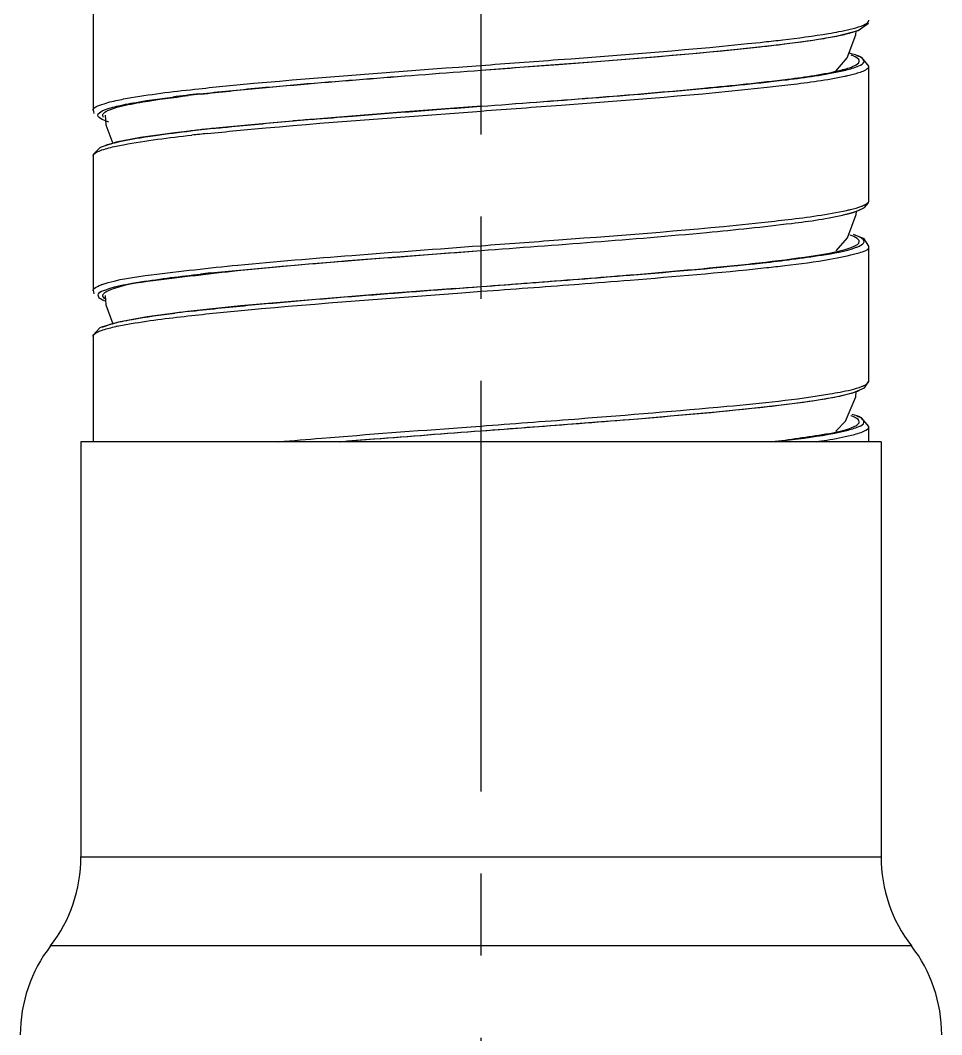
# Model space of a CAD drawing. Header units: millimetres. Extents: x 601 to 1195, y -13 to 407.
# Drawn here: x 944.53 to 958.78, y 219.11 to 234.8 of the extents above; entities that cross this region are included whole.
import ezdxf

# ---------------------------------------------------------------- set-up
doc = ezdxf.new("R2010")
doc.units = ezdxf.units.MM
doc.header["$LTSCALE"] = 0.1
doc.linetypes.add('CENTERX2', pattern=[101.6, 63.5, -12.7, 12.7, -12.7])
doc.layers.add('02___PRT_ALL_AXES', color=7, linetype='Continuous')
doc.layers.add('CENTER', color=1, linetype='CENTERX2')

msp = doc.modelspace()

# ---------------------------------------------------------------- linework, layer by layer
at = {"color": 7, "linetype": 'Continuous'}
for p, q in [((945.6564, 235.4906), (945.6564, 233.4085)), ((957.4911, 234.6457), (957.6466, 234.7601)), ((957.5379, 234.7144), (957.5704, 234.7276)), ((956.7572, 234.4909), (957.177, 234.5622)), ((957.177, 234.5622), (957.4911, 234.6457)), ((957.3203, 234.2228), (957.4553, 234.5757)), ((957.4553, 234.5757), (957.4606, 234.6376)), ((955.9728, 234.4618), (956.0367, 234.4687)), ((957.547, 234.2288), (957.4693, 234.2552)), ((951.3087, 234.0797), (951.651, 234.105)), ((951.6566, 234.0311), (952.66, 234.1066)), ((957.1425, 234.0182), (957.3203, 234.2228)), ((957.656, 234.0949), (957.547, 234.2288)), ((957.656, 232.0142), (957.656, 234.0963)), ((957.656, 234.0949), (957.656, 234.0963)), ((951.6562, 234.0311), (951.6566, 234.0311)), ((945.6564, 233.4085), (945.6592, 233.4221)), ((945.6592, 233.4221), (945.6673, 233.3626)), ((945.8438, 233.3342), (945.8565, 233.1851)), ((945.8565, 233.1851), (945.9637, 232.8997)), ((947.6063, 233.1395), (946.9213, 233.0627)), ((945.7602, 232.8317), (945.6595, 232.7259)), ((945.6565, 232.7017), (945.6565, 230.6196)), ((945.6595, 232.7259), (945.6569, 232.6966)), ((957.4687, 231.8488), (957.5867, 231.9056)), ((957.5867, 231.9056), (957.6502, 231.9806)), ((957.606, 231.9567), (957.6219, 231.9668)), ((957.3074, 231.8026), (957.4687, 231.8488)), ((957.3227, 231.4381), (957.4572, 231.7985)), ((957.4572, 231.7985), (957.461, 231.8466)), ((957.1501, 231.2381), (957.3227, 231.4381)), ((957.5795, 231.4217), (957.4153, 231.49)), ((957.5147, 231.4483), (957.4933, 231.4583)), ((957.6562, 231.3082), (957.5795, 231.4217)), ((957.6562, 231.3076), (957.6562, 231.3082)), ((957.6562, 229.2254), (957.6562, 231.3076)), ((956.027, 230.9726), (956.0715, 230.9774)), ((953.0841, 230.7928), (953.1612, 230.7987)), ((945.6565, 230.6196), (945.6594, 230.6335)), ((945.6594, 230.6335), (945.669, 230.5705)), ((951.2627, 230.6552), (951.6562, 230.6847)), ((953.1022, 230.7184), (953.167, 230.7233)), ((945.8438, 230.5456), (945.8553, 230.4036)), ((951.3604, 230.5885), (951.6617, 230.6108)), ((945.8553, 230.4036), (945.9634, 230.1093)), ((947.9391, 230.3839), (947.1244, 230.2985)), ((945.7625, 230.0442), (945.6581, 229.9325)), ((945.6562, 229.9132), (945.6562, 228.2852)), ((945.6581, 229.9325), (945.6565, 229.9089)), ((957.5862, 229.1157), (957.6561, 229.2228)), ((957.6561, 229.2228), (957.6562, 229.2254)), ((957.4063, 229.0402), (957.5862, 229.1157)), ((957.4804, 229.0692), (957.5061, 229.0804)), ((957.1423, 228.978), (957.4063, 229.0402)), ((957.2929, 228.6033), (957.4515, 228.9775)), ((957.4515, 228.9775), (957.4599, 229.0627)), ((955.969, 228.8157), (956.0163, 228.8209)), ((953.1022, 228.6362), (953.1672, 228.6412)), ((957.1427, 228.4496), (957.2929, 228.6033)), ((957.542, 228.6539), (957.4746, 228.6763)), ((957.6561, 228.5221), (957.542, 228.6539)), ((951.3604, 228.5063), (951.6507, 228.5278)), ((952.8024, 228.5403), (953.4482, 228.5902)), ((953.0841, 228.5619), (953.1742, 228.5688)), ((957.6562, 228.2852), (957.6561, 228.5221)), ((957.6561, 228.5164), (957.6562, 228.5189)), ((945.4687, 228.2852), (945.4687, 221.8627)), ((957.8437, 228.2852), (957.8437, 221.8627)), ((945.4687, 221.8627), (957.8437, 221.8627)), ((958.3124, 220.4881), (944.9999, 220.4881))]:
    msp.add_line(p, q, dxfattribs=at)
for points in [[(952.66, 234.1066), (953.4403, 234.1668), (954.2039, 234.2283), (954.9345, 234.2912), (955.616, 234.3558), (956.2304, 234.4222), (956.7572, 234.4909)], [(951.6562, 233.4733), (950.4878, 233.3852), (949.4079, 233.3006)], [(949.4079, 233.3006), (948.4396, 233.2187), (947.6063, 233.1395)], [(946.9213, 233.0627), (946.3905, 232.9882), (946.0143, 232.9156)], [(946.0143, 232.9156), (945.7825, 232.8427), (945.7602, 232.8317)], [(951.2627, 230.6552), (950.0311, 230.5614), (948.9144, 230.4713), (947.9391, 230.3839)], [(947.1244, 230.2985), (946.4916, 230.2155), (946.0505, 230.1355)], [(946.0505, 230.1355), (945.7886, 230.0567), (945.7625, 230.0442)], [(953.4482, 228.5902), (954.0845, 228.6412), (954.7027, 228.6935), (955.2935, 228.7471), (955.8458, 228.8023), (956.3476, 228.8591), (956.7851, 228.9178), (957.1423, 228.978)], [(951.6562, 228.4539), (952.1548, 228.4913), (952.8024, 228.5403)]]:
    msp.add_lwpolyline(points, dxfattribs=at)
for centre, radius, start, end in [((957.623, 234.8028), 0.033, 353.90676, 359.99307), ((956.6126, 236.8319), 2.8819, 282.74644, 283.76333), ((956.542, 237.4212), 3.5603, 281.89186, 282.76974), ((957.0009, 235.1191), 1.1078, 287.21211, 289.48066), ((956.6911, 236.7623), 2.8848, 282.77329, 283.60444), ((950.2572, 206.7728), 27.0538, 96.26984, 97.1496), ((950.5611, 204.9652), 28.8777, 96.44778, 96.83076), ((945.9265, 233.2583), 0.1506, 125.51704, 129.07095), ((958.9532, 114.4618), 119.2214, 94.766354, 94.909467), ((948.0325, 222.9205), 10.2001, 98.82999, 98.99379), ((950.9917, 199.7129), 33.5972, 96.14025, 96.53342), ((951.2733, 196.1184), 37.1331, 95.95574, 96.32162), ((951.6851, 193.3092), 40.0384, 95.9781, 96.14656), ((946.1269, 232.1295), 0.7861, 110.26119, 110.68662), ((946.1497, 232.0674), 0.8522, 109.55845, 110.25732), ((946.198, 231.9305), 0.9975, 108.18101, 109.5396), ((946.2708, 231.7089), 1.2307, 106.98253, 108.18358), ((946.0724, 231.9938), 0.8502, 109.6469, 110.02847), ((946.0911, 231.9414), 0.9058, 109.16857, 109.6458), ((956.6631, 234.7988), 3.0067, 282.43736, 283.59083), ((957.0875, 230.6804), 0.8459, 68.65104, 71.04764), ((957.3687, 231.1565), 0.3263, 60.61222, 63.41473), ((951.8829, 267.4153), 36.5915, 275.87512, 276.55421), ((951.4418, 193.3562), 37.7475, 96.03482, 96.27003), ((908.526, 802.6147), 573.5539, 274.3126102, 274.4646289), ((904.2269, 867.1016), 638.1818, 274.2621154, 274.3906785), ((946.0875, 229.8696), 0.8949, 108.95902, 110.01617), ((903.8209, 880.6512), 651.7985, 274.2091922, 274.3361646), ((945.9739, 230.8302), 0.3931, 243.46898, 244.44906), ((950.1026, 204.7015), 25.7694, 96.51135, 97.08868), ((946.3811, 228.561), 1.6064, 105.37297, 106.92366), ((946.7946, 226.4825), 3.6687, 102.06557, 102.36747), ((903.446, 883.5618), 656.8054, 274.2088746, 274.335847), ((904.2281, 864.8554), 638.1664, 274.2621164, 274.3906795), ((943.2187, 221.8627), 2.25, 322.34154, 0), ((960.0937, 221.8627), 2.25, 180, 217.65846), ((946.7812, 219.1134), 2.25, 142.34154, 180), ((956.5312, 219.1134), 2.25, 0, 37.65846)]:
    msp.add_arc(centre, radius, start, end, dxfattribs=at)
for points, knots in [([(957.0289, 234.5979), (957.0836, 234.607), (957.2548, 234.6378), (957.4268, 234.6727), (957.5379, 234.7144)], [0, 0, 0, 0, 0.3183266, 1, 1, 1, 1]), ([(957.5704, 234.7276), (957.5827, 234.733), (957.615, 234.7488), (957.6533, 234.7751), (957.6558, 234.7993)], [0, 0, 0, 0, 0.3541397, 1, 1, 1, 1]), ([(956.0367, 234.4687), (956.1323, 234.479), (956.4637, 234.5163), (956.7947, 234.559), (957.0289, 234.5979)], [0, 0, 0, 0, 0.2881668, 1, 1, 1, 1]), ([(957.4329, 234.6288), (957.4436, 234.6324), (957.4637, 234.6395), (957.4836, 234.6475), (957.4928, 234.6516)], [0, 0, 0, 0, 0.5278896, 1, 1, 1, 1]), ([(951.651, 234.105), (952.0503, 234.1346), (953.4917, 234.242), (954.9335, 234.3512), (955.9728, 234.4618)], [0, 0, 0, 0, 0.276945, 1, 1, 1, 1]), ([(955.9712, 234.3931), (956.0667, 234.4036), (956.3976, 234.4412), (956.7281, 234.4842), (956.9618, 234.5235)], [0, 0, 0, 0, 0.2883905, 1, 1, 1, 1]), ([(951.6566, 234.0311), (952.0565, 234.061), (953.4956, 234.1698), (954.9352, 234.2799), (955.9712, 234.3931)], [0, 0, 0, 0, 0.2778913, 1, 1, 1, 1]), ([(957.5799, 234.1619), (957.5867, 234.1877), (957.4961, 234.2618), (957.4196, 234.2755), (957.3602, 234.292)], [0, 0, 0, 0, 0.3020944, 1, 1, 1, 1]), ([(957.506, 234.1706), (957.506, 234.1788), (957.4824, 234.2314), (957.4218, 234.2475), (957.3784, 234.2633)], [0, 0, 0, 0, 0.150379, 1, 1, 1, 1]), ([(957.2983, 234.0328), (957.367, 234.0496), (957.4594, 234.076), (957.5712, 234.129), (957.5799, 234.1619)], [0, 0, 0, 0, 0.6750585, 1, 1, 1, 1]), ([(957.3704, 234.0747), (957.3904, 234.0818), (957.4385, 234.1013), (957.506, 234.1356), (957.506, 234.1706)], [0, 0, 0, 0, 0.37809, 1, 1, 1, 1]), ([(957.6246, 234.0508), (957.6332, 234.0571), (957.6476, 234.0691), (957.6556, 234.087), (957.656, 234.0949)], [0, 0, 0, 0, 0.5750458, 1, 1, 1, 1]), ([(947.2921, 233.7439), (947.5758, 233.7745), (948.9132, 233.9034), (950.2534, 234.0015), (951.3087, 234.0797)], [0, 0, 0, 0, 0.2123462, 1, 1, 1, 1]), ([(947.3026, 233.6647), (947.6075, 233.6984), (949.0571, 233.8396), (950.5097, 233.9452), (951.6562, 234.0311)], [0, 0, 0, 0, 0.2106021, 1, 1, 1, 1]), ([(947.3182, 233.6603), (947.6204, 233.6945), (949.0648, 233.8379), (950.5123, 233.9443), (951.6562, 234.0311)], [0, 0, 0, 0, 0.209581, 1, 1, 1, 1]), ([(951.6562, 233.4733), (952.8058, 233.5606), (954.3899, 233.6746), (956.2455, 233.8686), (956.9552, 233.9653), (957.2268, 234.0328)], [0, 0, 0, 0, 0.6175203, 0.8500795, 1, 1, 1, 1]), ([(951.6562, 233.4733), (952.7994, 233.559), (954.38, 233.6723), (956.2433, 233.861), (956.9659, 233.957), (957.2485, 234.021)], [0, 0, 0, 0, 0.6118148, 0.8453481, 1, 1, 1, 1]), ([(956.0799, 233.7669), (956.2026, 233.7804), (956.6025, 233.827), (957.0024, 233.8796), (957.2756, 233.9372)], [0, 0, 0, 0, 0.3065759, 1, 1, 1, 1]), ([(957.3697, 233.9584), (957.399, 233.9655), (957.4858, 233.9891), (957.5757, 234.0154), (957.6246, 234.0508)], [0, 0, 0, 0, 0.3330977, 1, 1, 1, 1]), ([(946.0101, 233.5614), (946.089, 233.5787), (946.5137, 233.6573), (946.9431, 233.7063), (947.2921, 233.7439)], [0, 0, 0, 0, 0.1869654, 1, 1, 1, 1]), ([(946.0807, 233.487), (946.1339, 233.4988), (946.402, 233.5518), (946.673, 233.5888), (946.8901, 233.6162)], [0, 0, 0, 0, 0.19937, 1, 1, 1, 1]), ([(946.2454, 233.5069), (946.3047, 233.5188), (946.597, 233.5716), (946.8917, 233.6098), (947.1265, 233.638)], [0, 0, 0, 0, 0.2037126, 1, 1, 1, 1]), ([(951.6617, 233.3994), (952.0728, 233.4298), (953.5464, 233.5398), (955.0206, 233.651), (956.0799, 233.7669)], [0, 0, 0, 0, 0.2789147, 1, 1, 1, 1]), ([(945.6592, 233.4221), (945.675, 233.4604), (945.8128, 233.5118), (945.9263, 233.543), (946.0101, 233.5614)], [0, 0, 0, 0, 0.3256917, 1, 1, 1, 1]), ([(945.7966, 233.3999), (945.8129, 233.4081), (945.9047, 233.4463), (946.0017, 233.4695), (946.0807, 233.487)], [0, 0, 0, 0, 0.1841223, 1, 1, 1, 1]), ([(945.839, 233.3809), (945.8571, 233.3939), (945.9864, 233.4561), (946.1276, 233.4834), (946.2454, 233.5069)], [0, 0, 0, 0, 0.1560566, 1, 1, 1, 1]), ([(949.0468, 233.2709), (949.2541, 233.2882), (950.1237, 233.3587), (950.9937, 233.4237), (951.6562, 233.4733)], [0, 0, 0, 0, 0.2384869, 1, 1, 1, 1]), ([(945.795, 233.2689), (945.7679, 233.2828), (945.6942, 233.335), (945.7691, 233.386), (945.7966, 233.3999)], [0, 0, 0, 0, 0.4969249, 1, 1, 1, 1]), ([(945.8198, 233.304), (945.8158, 233.3085), (945.8091, 233.3178), (945.8063, 233.3291), (945.8064, 233.3342)], [0, 0, 0, 0, 0.540068, 1, 1, 1, 1]), ([(945.8064, 233.3342), (945.8064, 233.3414), (945.8123, 233.3578), (945.8244, 233.3694), (945.8316, 233.3753)], [0, 0, 0, 0, 0.4349169, 1, 1, 1, 1]), ([(947.4203, 233.0511), (947.7232, 233.0827), (949.1357, 233.2151), (950.5507, 233.3172), (951.6617, 233.3994)], [0, 0, 0, 0, 0.2146542, 1, 1, 1, 1]), ([(947.5152, 233.1299), (947.6102, 233.1398), (948.0216, 233.1815), (948.4334, 233.2186), (948.75, 233.2458)], [0, 0, 0, 0, 0.2312327, 1, 1, 1, 1]), ([(945.9031, 232.8296), (945.9768, 232.8487), (946.4004, 232.9369), (946.8306, 232.9865), (947.1846, 233.0257)], [0, 0, 0, 0, 0.1761203, 1, 1, 1, 1]), ([(945.9114, 232.8859), (945.9445, 232.896), (946.1179, 232.9421), (946.295, 232.9725), (946.438, 232.9952)], [0, 0, 0, 0, 0.192964, 1, 1, 1, 1]), ([(946.4668, 232.9997), (946.5185, 233.0077), (946.7521, 233.0422), (946.9865, 233.071), (947.169, 233.092)], [0, 0, 0, 0, 0.2219418, 1, 1, 1, 1]), ([(945.6565, 232.7017), (945.6565, 232.7097), (945.6797, 232.7612), (945.7388, 232.7771), (945.7812, 232.7926)], [0, 0, 0, 0, 0.1507221, 1, 1, 1, 1]), ([(957.5405, 231.9268), (957.5467, 231.9291), (957.5587, 231.9339), (957.5705, 231.939), (957.5761, 231.9415)], [0, 0, 0, 0, 0.5194793, 1, 1, 1, 1]), ([(957.5761, 231.9415), (957.5814, 231.944), (957.5915, 231.9488), (957.6014, 231.9541), (957.606, 231.9567)], [0, 0, 0, 0, 0.5230286, 1, 1, 1, 1]), ([(957.6219, 231.9668), (957.6315, 231.9734), (957.6474, 231.9861), (957.656, 232.0058), (957.656, 232.0142)], [0, 0, 0, 0, 0.5804133, 1, 1, 1, 1]), ([(951.6562, 231.2425), (952.8206, 231.3297), (954.4249, 231.4437), (956.3043, 231.6377), (957.023, 231.7344), (957.2983, 231.8019)], [0, 0, 0, 0, 0.617554, 0.8501113, 1, 1, 1, 1]), ([(955.9926, 231.6753), (956.1302, 231.69), (956.571, 231.7407), (957.0125, 231.7967), (957.3107, 231.8626)], [0, 0, 0, 0, 0.3118685, 1, 1, 1, 1]), ([(957.2983, 231.8019), (957.3224, 231.8078), (957.3989, 231.8281), (957.4755, 231.8519), (957.5234, 231.8778)], [0, 0, 0, 0, 0.3133807, 1, 1, 1, 1]), ([(951.6506, 231.3164), (952.0522, 231.3461), (953.5004, 231.4541), (954.949, 231.5637), (955.9926, 231.6753)], [0, 0, 0, 0, 0.2773057, 1, 1, 1, 1]), ([(957.5061, 231.3113), (957.5358, 231.3254), (957.616, 231.3669), (957.5529, 231.4272), (957.5288, 231.4408)], [0, 0, 0, 0, 0.5436273, 1, 1, 1, 1]), ([(945.7968, 230.7159), (946.0411, 230.7999), (946.7488, 230.8929), (948.0342, 231.0384), (949.7354, 231.1735), (950.987, 231.2673), (951.6506, 231.3164)], [0, 0, 0, 0, 0.1316314, 0.3603183, 0.66102, 1, 1, 1, 1]), ([(956.0133, 231.0514), (956.3188, 231.0852), (956.8015, 231.1486), (957.2881, 231.2285), (957.4582, 231.2914)], [0, 0, 0, 0, 0.6288079, 1, 1, 1, 1]), ([(956.0596, 231.063), (956.3263, 231.0937), (956.7579, 231.1508), (957.19, 231.2263), (957.3492, 231.279)], [0, 0, 0, 0, 0.6155047, 1, 1, 1, 1]), ([(957.0531, 231.1068), (957.2047, 231.1325), (957.3696, 231.1724), (957.6562, 231.2466), (957.6562, 231.3076)], [0, 0, 0, 0, 0.7158715, 1, 1, 1, 1]), ([(957.3492, 231.279), (957.3723, 231.2866), (957.4264, 231.3075), (957.5061, 231.3427), (957.5062, 231.3818)], [0, 0, 0, 0, 0.3830606, 1, 1, 1, 1]), ([(957.4582, 231.2914), (957.4667, 231.2946), (957.4828, 231.3009), (957.4986, 231.3078), (957.5061, 231.3113)], [0, 0, 0, 0, 0.5258236, 1, 1, 1, 1]), ([(957.5062, 231.3818), (957.5062, 231.3866), (957.5039, 231.3968), (957.4982, 231.4054), (957.4947, 231.4096)], [0, 0, 0, 0, 0.4644583, 1, 1, 1, 1]), ([(945.8931, 230.6219), (946.1094, 230.7177), (946.7918, 230.8026), (948.0378, 230.9591), (949.734, 231.0944), (950.9883, 231.1918), (951.6562, 231.2425)], [0, 0, 0, 0, 0.1223219, 0.3489662, 0.6536751, 1, 1, 1, 1]), ([(947.4733, 230.8946), (947.772, 230.9262), (949.1649, 231.0584), (950.5605, 231.1604), (951.6562, 231.2425)], [0, 0, 0, 0, 0.2146689, 1, 1, 1, 1]), ([(956.0715, 230.9774), (956.1662, 230.9878), (956.4941, 231.0251), (956.8217, 231.0677), (957.0531, 231.1068)], [0, 0, 0, 0, 0.2887108, 1, 1, 1, 1]), ([(953.1612, 230.7987), (953.4272, 230.8193), (954.3786, 230.8947), (955.3298, 230.9758), (956.0133, 231.0514)], [0, 0, 0, 0, 0.2795106, 1, 1, 1, 1]), ([(953.167, 230.7233), (953.4329, 230.7437), (954.3869, 230.8182), (955.3407, 230.8984), (956.027, 230.9726)], [0, 0, 0, 0, 0.2786966, 1, 1, 1, 1]), ([(953.1735, 230.8012), (953.3972, 230.8188), (954.216, 230.8842), (955.0345, 230.9547), (955.6285, 231.016)], [0, 0, 0, 0, 0.2731446, 1, 1, 1, 1]), ([(945.8546, 230.6361), (946.0271, 230.6997), (946.5204, 230.7799), (947.0096, 230.8439), (947.3192, 230.878)], [0, 0, 0, 0, 0.3712109, 1, 1, 1, 1]), ([(945.6594, 230.6335), (945.6624, 230.6407), (945.694, 230.6796), (945.7428, 230.6964), (945.7812, 230.7104)], [0, 0, 0, 0, 0.1615138, 1, 1, 1, 1]), ([(945.7545, 230.506), (945.7377, 230.5204), (945.7268, 230.6082), (945.8138, 230.621), (945.8546, 230.6361)], [0, 0, 0, 0, 0.3368649, 1, 1, 1, 1]), ([(947.1804, 230.3047), (947.4889, 230.34), (948.9786, 230.488), (950.4719, 230.596), (951.655, 230.6846)], [0, 0, 0, 0, 0.2074407, 1, 1, 1, 1]), ([(945.7983, 230.4785), (945.7898, 230.4827), (945.7746, 230.491), (945.7604, 230.5009), (945.7545, 230.506)], [0, 0, 0, 0, 0.5465027, 1, 1, 1, 1]), ([(945.8065, 230.5453), (945.8065, 230.5517), (945.811, 230.5661), (945.8209, 230.5769), (945.8268, 230.5823)], [0, 0, 0, 0, 0.4449419, 1, 1, 1, 1]), ([(945.8454, 230.4939), (945.8346, 230.501), (945.8166, 230.5144), (945.8065, 230.5361), (945.8065, 230.5453)], [0, 0, 0, 0, 0.5863252, 1, 1, 1, 1]), ([(945.8268, 230.5823), (945.8351, 230.5899), (945.8566, 230.6046), (945.8798, 230.616), (945.8931, 230.6219)], [0, 0, 0, 0, 0.4363271, 1, 1, 1, 1]), ([(947.1834, 230.237), (947.4745, 230.2693), (948.8652, 230.4055), (950.2589, 230.5069), (951.3604, 230.5885)], [0, 0, 0, 0, 0.2095619, 1, 1, 1, 1]), ([(945.8399, 230.4602), (945.8336, 230.4626), (945.8217, 230.4675), (945.8099, 230.4728), (945.8043, 230.4755)], [0, 0, 0, 0, 0.5207874, 1, 1, 1, 1]), ([(946.0277, 230.0702), (946.1006, 230.0858), (946.4836, 230.1563), (946.8706, 230.2023), (947.1834, 230.237)], [0, 0, 0, 0, 0.1915627, 1, 1, 1, 1]), ([(946.098, 230.1446), (946.1525, 230.1564), (946.4258, 230.2092), (946.7018, 230.2464), (946.9225, 230.2739)], [0, 0, 0, 0, 0.2004262, 1, 1, 1, 1]), ([(945.6562, 229.9132), (945.6562, 229.9348), (945.6883, 229.9614), (945.7164, 229.9762), (945.727, 229.9813)], [0, 0, 0, 0, 0.6476902, 1, 1, 1, 1]), ([(957.5783, 229.154), (957.5896, 229.1592), (957.6195, 229.1744), (957.6543, 229.2001), (957.6561, 229.2228)], [0, 0, 0, 0, 0.3517421, 1, 1, 1, 1]), ([(957.0531, 229.0247), (957.1059, 229.0336), (957.2707, 229.0639), (957.4363, 229.0983), (957.5431, 229.1392)], [0, 0, 0, 0, 0.3186166, 1, 1, 1, 1]), ([(957.4339, 229.052), (957.4421, 229.0547), (957.4576, 229.0602), (957.473, 229.0662), (957.4804, 229.0692)], [0, 0, 0, 0, 0.5204822, 1, 1, 1, 1]), ([(957.5431, 229.1392), (957.5493, 229.1416), (957.5611, 229.1463), (957.5728, 229.1514), (957.5783, 229.154)], [0, 0, 0, 0, 0.5195823, 1, 1, 1, 1]), ([(953.1672, 228.6412), (953.9318, 228.6996), (955.2287, 228.806), (956.5256, 228.9355), (957.0531, 229.0247)], [0, 0, 0, 0, 0.589023, 1, 1, 1, 1]), ([(956.0163, 228.8209), (956.1098, 228.8312), (956.4337, 228.8686), (956.7571, 228.9112), (956.9857, 228.9503)], [0, 0, 0, 0, 0.2886947, 1, 1, 1, 1]), ([(956.9857, 228.9503), (957.0323, 228.9583), (957.1829, 228.9859), (957.3335, 229.018), (957.4339, 229.052)], [0, 0, 0, 0, 0.3083366, 1, 1, 1, 1]), ([(953.1742, 228.5688), (953.4339, 228.589), (954.3662, 228.6628), (955.2983, 228.7424), (955.969, 228.8157)], [0, 0, 0, 0, 0.2785669, 1, 1, 1, 1]), ([(957.3133, 228.4594), (957.3773, 228.4755), (957.4572, 228.498), (957.6056, 228.568), (957.523, 228.6799), (957.447, 228.689), (957.3961, 228.7044)], [0, 0, 0, 0, 0.3754366, 0.5628682, 0.6972281, 1, 1, 1, 1]), ([(957.449, 228.6552), (957.4382, 228.6611), (957.4137, 228.6727), (957.3886, 228.6824), (957.3748, 228.6874)], [0, 0, 0, 0, 0.4574388, 1, 1, 1, 1]), ([(948.531, 228.285), (948.7512, 228.3041), (949.694, 228.3827), (950.6374, 228.4528), (951.3604, 228.5063)], [0, 0, 0, 0, 0.2336563, 1, 1, 1, 1]), ([(949.4605, 228.2854), (949.6376, 228.2997), (950.3694, 228.3575), (951.1014, 228.4123), (951.6562, 228.4539)], [0, 0, 0, 0, 0.2420771, 1, 1, 1, 1]), ([(949.4842, 228.285), (949.6594, 228.2993), (950.3832, 228.3573), (951.1073, 228.4122), (951.6562, 228.4539)], [0, 0, 0, 0, 0.242046, 1, 1, 1, 1]), ([(956.1508, 228.285), (956.4303, 228.3182), (956.8582, 228.382), (957.2969, 228.4563), (957.436, 228.5246)], [0, 0, 0, 0, 0.6448713, 1, 1, 1, 1]), ([(956.2111, 228.2853), (956.3275, 228.299), (956.6963, 228.3457), (957.0662, 228.397), (957.3133, 228.4594)], [0, 0, 0, 0, 0.3149506, 1, 1, 1, 1]), ([(957.3849, 228.385), (957.4531, 228.402), (957.5408, 228.4253), (957.6536, 228.4843), (957.6561, 228.5164)], [0, 0, 0, 0, 0.6854359, 1, 1, 1, 1]), ([(957.436, 228.5246), (957.4465, 228.5298), (957.4745, 228.5448), (957.5061, 228.5716), (957.5062, 228.5932)], [0, 0, 0, 0, 0.3506479, 1, 1, 1, 1]), ([(956.8419, 228.285), (956.8958, 228.293), (957.0777, 228.3211), (957.2592, 228.3537), (957.3849, 228.385)], [0, 0, 0, 0, 0.2963704, 1, 1, 1, 1])]:
    msp.add_open_spline(points, degree=3, knots=knots, dxfattribs=at)
for points in [[(956.9618, 234.5235), (957.0494, 234.5382), (957.1368, 234.5542), (957.2235, 234.5732)], [(957.2235, 234.5732), (957.2941, 234.5886), (957.3645, 234.6056), (957.4329, 234.6288)], [(957.2268, 234.0328), (957.261, 234.0413), (957.2951, 234.0505), (957.3287, 234.0609)], [(945.9014, 233.2273), (945.8651, 233.2388), (945.8289, 233.2515), (945.795, 233.2689)], [(945.7936, 232.797), (945.8296, 232.8095), (945.8663, 232.82), (945.9031, 232.8296)], [(957.3697, 231.8763), (957.4274, 231.8902), (957.485, 231.9057), (957.5405, 231.9268)], [(957.4947, 231.4096), (957.4702, 231.4392), (957.4312, 231.4542), (957.3955, 231.4683)], [(945.727, 229.9813), (945.7533, 229.994), (945.7808, 230.0042), (945.8085, 230.0133)], [(945.8026, 230.0564), (945.8381, 230.0736), (945.8757, 230.0863), (945.9134, 230.0978)], [(945.8085, 230.0133), (945.8741, 230.035), (945.9414, 230.0513), (946.0088, 230.0661)], [(945.9552, 230.1099), (946.0024, 230.123), (946.0502, 230.1342), (946.098, 230.1446)], [(957.5062, 228.5932), (957.5062, 228.6213), (957.4737, 228.6418), (957.449, 228.6552)]]:
    msp.add_open_spline(points, degree=3, dxfattribs=at)
at = {"layer": '02___PRT_ALL_AXES', "color": 7, "linetype": 'Continuous'}
for p, q in [((945.4687, 228.2852), (945.4687, 221.8627)), ((957.8437, 228.2852), (945.4687, 228.2852)), ((957.8437, 228.2852), (957.8437, 221.8627))]:
    msp.add_line(p, q, dxfattribs=at)
at = {"layer": 'CENTER'}
msp.add_line((951.6562, 151.7573), (951.6562, 253.7136), dxfattribs=at)

doc.saveas('drawing.dxf')
